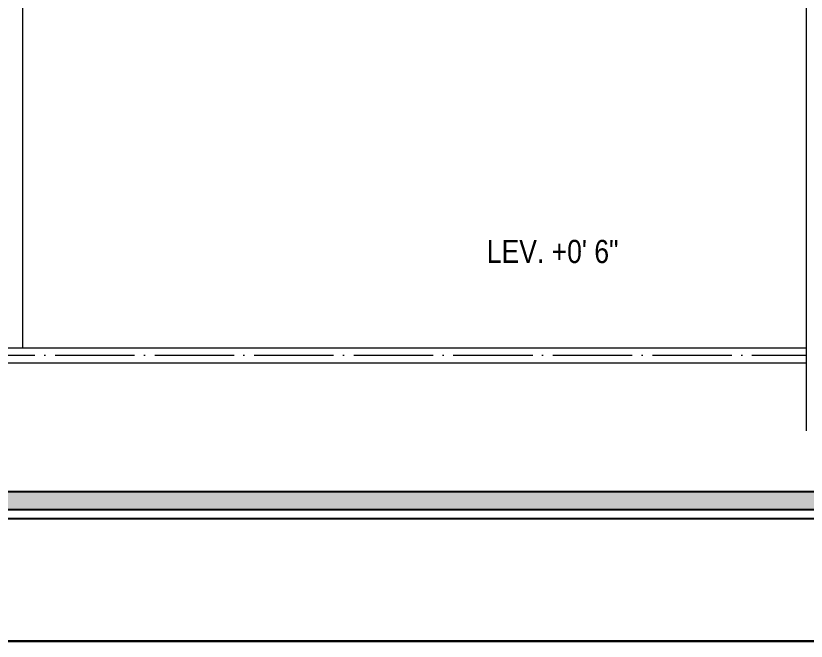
# Model space of a CAD drawing. Header units: millimetres. Extents: x 35877 to 3066687, y -650199 to -40525.
# Drawn here: x 150663.2 to 150902.2, y -178459.8 to -178270.7 of the extents above; entities that cross this region are included whole.
import ezdxf

# ---------------------------------------------------------------- set-up
doc = ezdxf.new("R2010")
doc.units = ezdxf.units.MM
doc.header["$MEASUREMENT"] = 0
doc.linetypes.add('ACAD_ISO04W100', pattern=[30, 24, -3, 0, -3])
for name, color, linetype, lineweight in [('GROUND FLOOR', 7, 'Continuous', 9), ('NAME PLATE', 7, 'Continuous', 25), ('XX~SLAB ( BEAM )~ ( DIM )', 7, 'Continuous', 9)]:
    doc.layers.add(name, color=color, linetype=linetype, lineweight=lineweight)
doc.layers.add('GROUND FLOOR  ( Text )', color=251, linetype='Continuous')
doc.styles.add("Cn_BT_0'-0", font='swissc.ttf')

# ---------------------------------------------------------------- blocks, each defined once
blk = doc.blocks.new('LAYOUT FILE')
at = {"layer": 'NAME PLATE', "true_color": 0xd39e00}
h = blk.add_hatch(color=42, dxfattribs=at)
h.paths.add_polyline_path([(3346889.83, -513806.18), (3346889.83, -514260.7), (3347535.56, -514260.7), (3347535.56, -513806.18)])
h.paths.add_polyline_path([(3346894.36, -513810.71), (3347531.03, -513810.71), (3347531.03, -514256.17), (3346894.36, -514256.17)], flags=16)
at = {"layer": 'NAME PLATE', "color": 42, "true_color": 0xd39e00}
for points in [[(3346887.56, -513803.91), (3347537.83, -513803.91), (3347537.83, -514262.96), (3346887.56, -514262.96)], [(3346889.83, -513806.18), (3347535.56, -513806.18), (3347535.56, -514260.7), (3346889.83, -514260.7)], [(3346894.36, -513810.71), (3347531.03, -513810.71), (3347531.03, -514256.17), (3346894.36, -514256.17)]]:
    blk.add_lwpolyline(points, close=True, dxfattribs=at)

msp = doc.modelspace()

# ---------------------------------------------------------------- linework, layer by layer
at = {"layer": 'GROUND FLOOR', "transparency": 33554687}
for p, q in [((150902.167, -177875.3), (150902.167, -178396.232)), ((150665.167, -178258.849), (150665.167, -178371.099)), ((150406.417, -178371.099), (150902.167, -178371.099)), ((150401.917, -178375.599), (150902.167, -178375.599))]:
    msp.add_line(p, q, dxfattribs=at)
at = {"layer": 'GROUND FLOOR', "color": 1, "linetype": 'ACAD_ISO04W100', "transparency": 33554687}
msp.add_lwpolyline([(150902.167, -177910.849), (150404.167, -177910.849), (150404.167, -178373.349), (150902.167, -178373.349)], dxfattribs=at)
at = {"layer": 'XX~SLAB ( BEAM )~ ( DIM )', "color": 3, "lineweight": 30, "transparency": 33554687}
msp.add_lwpolyline([(153029.873, -177806.756), (150246.988, -177806.756), (150246.988, -178459.813), (153029.873, -178459.813)], close=True, dxfattribs=at)

# ---------------------------------------------------------------- block references
at = {"layer": 'NAME PLATE', "lineweight": 0, "transparency": 33554687, "xscale": 1.209046105522275, "yscale": 1.209046105522275, "zscale": 1.209046105522275}
msp.add_blockref('LAYOUT FILE', (-3896231.889, 443344.782, 0.126), dxfattribs=at)

# ---------------------------------------------------------------- texts
at = {"layer": 'GROUND FLOOR  ( Text )', "color": 1, "transparency": 33554687, "insert": (150825.498, -178341.988), "char_height": 7, "attachment_point": 5, "style": "Cn_BT_0'-0"}
msp.add_mtext('LEV. +0\' 6"', dxfattribs=at)

doc.saveas('drawing.dxf')
